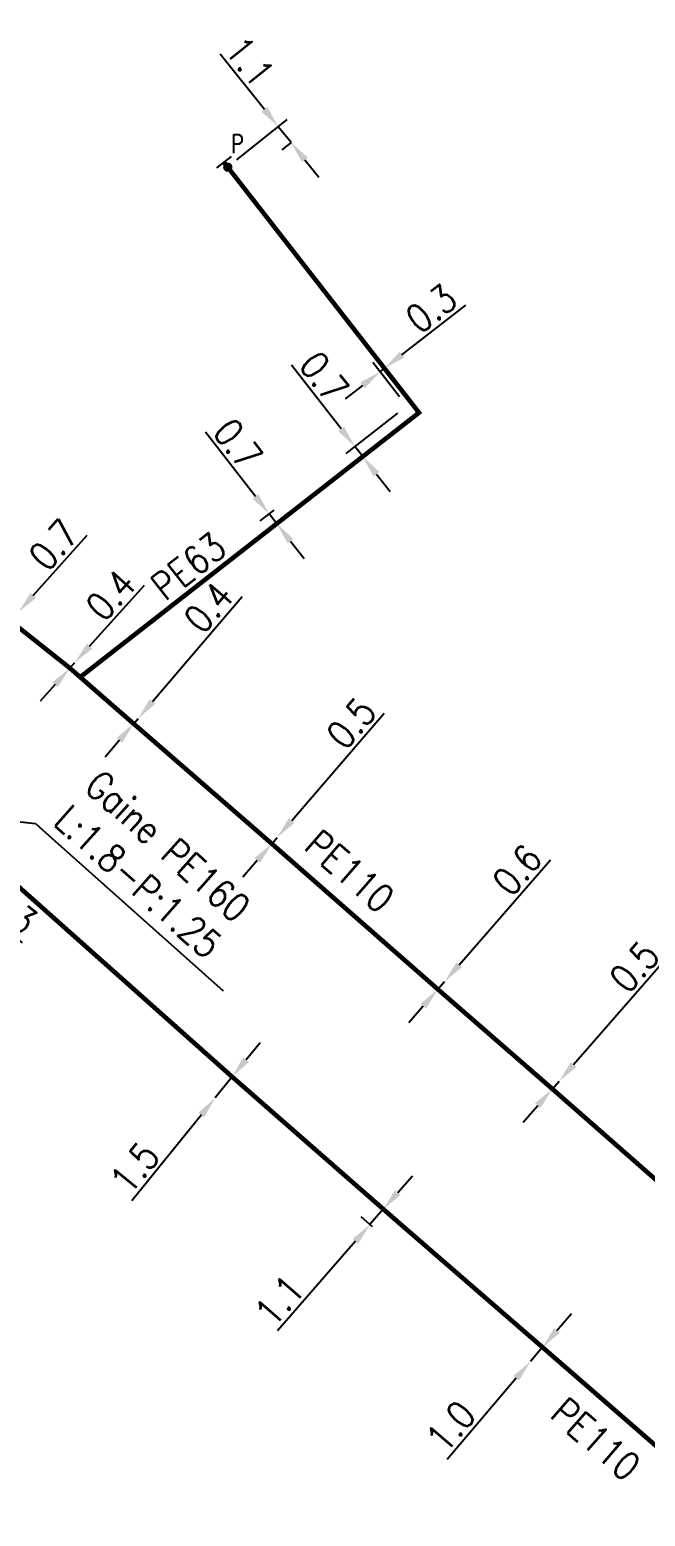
# Model space of a CAD drawing. Header units: millimetres. Extents: x 160996 to 162003, y 120996 to 122000.
# Drawn here: x 161484.2 to 161517.5, y 121076.2 to 121156.6 of the extents above; entities that cross this region are included whole.
import ezdxf
from ezdxf.enums import TextEntityAlignment as Align

# ---------------------------------------------------------------- set-up
doc = ezdxf.new("R2010")
doc.units = ezdxf.units.MM
doc.header["$PDMODE"] = 34
doc.linetypes.add('L_25_PE', pattern=[2000, 1000, 1000])
doc.layers.get('0').update_dxf_attribs({"linetype": 'CONTINUOUS'})
doc.layers.get('Defpoints').update_dxf_attribs({"linetype": 'CONTINUOUS'})
for name, color, linetype in [('L_150', 1, 'CONTINUOUS'), ('L_300', 7, 'CONTINUOUS'), ('L_340', 7, 'CONTINUOUS'), ('L_400', 7, 'CONTINUOUS')]:
    doc.layers.add(name, color=color, linetype=linetype)
doc.styles.add('G_ROMANS', font='ROMANS.SHX', dxfattribs={"width": 0.75})
doc.styles.get("Standard").update_dxf_attribs({"font": 'romans.shx', "width": 0.85})
doc.dimstyles.get("Standard").update_dxf_attribs({"dimtxt": 1.5, "dimasz": 1.2, "dimexe": 0.625, "dimexo": 0.625, "dimgap": 0.25, "dimtad": 1, "dimdec": 1, "dimzin": 0, "dimdsep": 46, "dimtxsty": 'Standard', "dimcen": -0.5, "dimadec": 0, "dimazin": 0, "dimtfac": 1, "dimtdec": 1, "dimtmove": 0, "dimatfit": 3, "dimfxl": 0, "dimtolj": 1, "dimtzin": 0, "dimarcsym": 0})

# ---------------------------------------------------------------- blocks, each defined once
blk = doc.blocks.new('L_340_07')
at = {"color": 0, "linetype": 'Continuous', "const_width": 0.25, "flags": 128}
blk.add_lwpolyline([(0, 0), (0.35, 0)], dxfattribs=at)
at = {"color": 0, "linetype": 'Continuous', "flags": 128}
blk.add_lwpolyline([(0.35, -0.5), (0.35, 0.5)], dxfattribs=at)
at = {"color": 0, "linetype": 'Continuous', "width": 0.75, "flags": 3}
for tag, p in [('DEF_LEG', (0.723, -3.465)), ('DEF_COUP', (0.723, -5.965)), ('DEF_TYPE', (0.723, -8.465))]:
    blk.add_attdef(tag, text='', height=1.2, dxfattribs=at).set_placement(p, align=Align.MIDDLE)
blk = doc.blocks.new('*D445')
at = {"layer": 'Defpoints', "color": 0, "linetype": 'Continuous', "transparency": 16777216}
for p in [(161501.349, 121132.852), (161497.913, 121131.025), (161497.589, 121129.916)]:
    blk.add_point(p, dxfattribs=at)
at = {"layer": 'L_150', "color": 0, "linetype": 'Continuous', "lineweight": -2, "transparency": 16777216}
for p, q in [((161496.435, 121131.393), (161493.729, 121134.859)), ((161500.857, 121132.467), (161497.096, 121129.531)), ((161497.421, 121130.64), (161496.681, 121130.063)), ((161497.589, 121129.916), (161497.174, 121130.447)), ((161498.327, 121128.97), (161499.066, 121128.024))]:
    blk.add_line(p, q, dxfattribs=at)
at = {"layer": 'L_150', "color": 0, "linetype": 'Continuous', "transparency": 16777216}
for points in [[(161496.593, 121131.516), (161496.278, 121131.27), (161497.174, 121130.447)], [(161498.485, 121129.093), (161498.17, 121128.847), (161497.589, 121129.916)]]:
    blk.add_solid(points, dxfattribs=at)
at = {"layer": 'L_150', "color": 0, "linetype": 'Continuous', "transparency": 16777216, "insert": (161495.493, 121134.224), "char_height": 1.5, "attachment_point": 5, "rotation": 307.98548}
blk.add_mtext('\\A1;0.7', dxfattribs=at)
blk = doc.blocks.new('*D446')
at = {"layer": 'Defpoints', "color": 0, "linetype": 'Continuous', "transparency": 16777216}
for p in [(161504.617, 121136.284), (161502.236, 121133.545), (161502.236, 121133.545)]:
    blk.add_point(p, dxfattribs=at)
at = {"layer": 'L_150', "color": 0, "linetype": 'Continuous', "lineweight": -2, "transparency": 16777216}
for p, q in [((161501.07, 121135.042), (161498.383, 121138.49)), ((161504.124, 121135.9), (161501.315, 121133.711)), ((161502.236, 121133.545), (161501.808, 121134.095)), ((161502.974, 121132.598), (161503.712, 121131.652))]:
    blk.add_line(p, q, dxfattribs=at)
at = {"layer": 'L_150', "color": 0, "linetype": 'Continuous', "transparency": 16777216}
for points in [[(161501.228, 121135.165), (161500.912, 121134.919), (161501.808, 121134.095)], [(161503.132, 121132.721), (161502.816, 121132.475), (161502.236, 121133.545)]]:
    blk.add_solid(points, dxfattribs=at)
at = {"layer": 'L_150', "color": 0, "linetype": 'Continuous', "transparency": 16777216, "insert": (161500.147, 121137.854), "char_height": 1.5, "attachment_point": 5, "rotation": 307.92423}
blk.add_mtext('\\A1;0.7', dxfattribs=at)
blk = doc.blocks.new('*D447')
at = {"layer": 'Defpoints', "color": 0, "linetype": 'Continuous', "transparency": 16777216}
for p in [(161503.41, 121138.322), (161504.617, 121136.284), (161504.854, 121136.468)]:
    blk.add_point(p, dxfattribs=at)
at = {"layer": 'L_150', "color": 0, "linetype": 'Continuous', "lineweight": -2, "transparency": 16777216}
for p, q in [((161504.357, 121139.059), (161507.806, 121141.745)), ((161504.233, 121136.777), (161502.79, 121138.63)), ((161504.47, 121136.961), (161503.026, 121138.815)), ((161503.174, 121138.137), (161503.41, 121138.322)), ((161502.227, 121137.4), (161501.28, 121136.663))]:
    blk.add_line(p, q, dxfattribs=at)
at = {"layer": 'L_150', "color": 0, "linetype": 'Continuous', "transparency": 16777216}
for points in [[(161504.234, 121139.217), (161504.48, 121138.901), (161503.41, 121138.322)], [(161502.104, 121137.558), (161502.35, 121137.242), (161503.174, 121138.137)]]:
    blk.add_solid(points, dxfattribs=at)
at = {"layer": 'L_150', "color": 0, "linetype": 'Continuous', "transparency": 16777216, "insert": (161505.941, 121141.559), "char_height": 1.5, "attachment_point": 5, "rotation": 37.90819}
blk.add_mtext('\\A1;0.3', dxfattribs=at)
blk = doc.blocks.new('*D448')
at = {"layer": 'Defpoints', "color": 0, "linetype": 'Continuous', "transparency": 16777216}
for p in [(161497.67, 121151.392), (161498.852, 121150.93), (161494.939, 121149.2)]:
    blk.add_point(p, dxfattribs=at)
at = {"layer": 'L_340', "color": 0, "linetype": 'Continuous', "lineweight": -2, "transparency": 16777216}
for p, q in [((161496.919, 121152.328), (161494.525, 121155.311)), ((161495.427, 121149.592), (161498.158, 121151.783)), ((161498.359, 121150.534), (161497.67, 121151.392)), ((161498.365, 121150.539), (161497.871, 121150.143)), ((161499.11, 121149.598), (161499.861, 121148.662))]:
    blk.add_line(p, q, dxfattribs=at)
at = {"layer": 'L_340', "color": 0, "linetype": 'Continuous', "transparency": 16777216}
for points in [[(161497.075, 121152.453), (161496.763, 121152.203), (161497.67, 121151.392)], [(161499.266, 121149.723), (161498.954, 121149.473), (161498.359, 121150.534)]]:
    blk.add_solid(points, dxfattribs=at)
at = {"layer": 'L_340', "color": 0, "linetype": 'Continuous', "transparency": 16777216, "insert": (161496.127, 121154.913), "char_height": 1.5, "attachment_point": 5, "rotation": 308.74686}
blk.add_mtext('\\A1;1.1', dxfattribs=at)
blk = doc.blocks.new('L_300_12')
at = {"color": 0, "linetype": 'Continuous', "const_width": 0.248, "flags": 128}
blk.add_lwpolyline([(-0.126, 0, 1), (0.126, 0, 1)], format="xyb", close=True, dxfattribs=at)
at = {"linetype": 'Continuous', "style": 'G_ROMANS', "width": 0.75}
blk.add_attdef('P', text='', height=1, dxfattribs=at).set_placement((0, 1.331), align=Align.MIDDLE_CENTER)
at = {"color": 0, "linetype": 'Continuous', "width": 0.75, "flags": 3}
for tag, p in [('DEF_LEG', (0, -5)), ('DEF_COUP', (0, -7.5)), ('DEF_TYPE', (0, -10))]:
    blk.add_attdef(tag, text='', height=1.2, dxfattribs=at).set_placement(p, align=Align.MIDDLE)
blk = doc.blocks.new('*D1278')
at = {"layer": 'Defpoints', "color": 0, "linetype": 'Continuous', "transparency": 16777216}
for p in [(161502.627, 121092.002), (161503.961, 121092.3), (161503.24, 121091.47)]:
    blk.add_point(p, dxfattribs=at)
at = {"layer": 'L_150', "color": 0, "linetype": 'Continuous', "lineweight": -2, "transparency": 16777216}
for p, q in [((161504.135, 121093.739), (161504.922, 121094.645)), ((161503.489, 121092.71), (161502.876, 121093.243)), ((161502.768, 121091.88), (161502.155, 121092.412)), ((161503.348, 121092.833), (161502.627, 121092.002)), ((161501.84, 121091.096), (161497.627, 121086.245))]:
    blk.add_line(p, q, dxfattribs=at)
at = {"layer": 'L_150', "color": 0, "linetype": 'Continuous', "transparency": 16777216}
for points in [[(161503.984, 121093.87), (161504.286, 121093.608), (161503.348, 121092.833)], [(161501.689, 121091.227), (161501.991, 121090.965), (161502.627, 121092.002)]]:
    blk.add_solid(points, dxfattribs=at)
at = {"layer": 'L_150', "color": 0, "linetype": 'Continuous', "transparency": 16777216, "insert": (161497.732, 121087.892), "char_height": 1.5, "attachment_point": 5, "rotation": 49.02691}
blk.add_mtext('\\A1;1.1', dxfattribs=at)
blk = doc.blocks.new('*D1279')
at = {"layer": 'Defpoints', "color": 0, "linetype": 'Continuous', "transparency": 16777216}
for p in [(161495.177, 121099.992), (161494.265, 121098.865), (161494.265, 121098.865)]:
    blk.add_point(p, dxfattribs=at)
at = {"layer": 'L_150', "color": 0, "linetype": 'Continuous', "lineweight": -2, "transparency": 16777216}
for p, q in [((161495.932, 121100.925), (161496.687, 121101.858)), ((161495.177, 121099.992), (161494.265, 121098.865)), ((161493.51, 121097.933), (161489.742, 121093.278))]:
    blk.add_line(p, q, dxfattribs=at)
at = {"layer": 'L_150', "color": 0, "linetype": 'Continuous', "transparency": 16777216}
for points in [[(161495.777, 121101.051), (161496.087, 121100.799), (161495.177, 121099.992)], [(161493.354, 121098.058), (161493.665, 121097.807), (161494.265, 121098.865)]]:
    blk.add_solid(points, dxfattribs=at)
at = {"layer": 'L_150', "color": 0, "linetype": 'Continuous', "transparency": 16777216, "insert": (161489.905, 121095.068), "char_height": 1.5, "attachment_point": 5, "rotation": 51.01082}
blk.add_mtext('\\A1;1.5', dxfattribs=at)
blk = doc.blocks.new('*D1281')
at = {"layer": 'Defpoints', "color": 0, "linetype": 'Continuous', "transparency": 16777216}
for p in [(161511.962, 121085.36), (161511.313, 121084.599), (161511.313, 121084.599)]:
    blk.add_point(p, dxfattribs=at)
at = {"layer": 'L_150', "color": 0, "linetype": 'Continuous', "lineweight": -2, "transparency": 16777216}
for p, q in [((161512.74, 121086.273), (161513.519, 121087.186)), ((161511.962, 121085.36), (161511.313, 121084.599)), ((161510.535, 121083.686), (161506.795, 121079.3))]:
    blk.add_line(p, q, dxfattribs=at)
at = {"layer": 'L_150', "color": 0, "linetype": 'Continuous', "transparency": 16777216}
for points in [[(161512.588, 121086.403), (161512.893, 121086.143), (161511.962, 121085.36)], [(161510.382, 121083.816), (161510.687, 121083.556), (161511.313, 121084.599)]]:
    blk.add_solid(points, dxfattribs=at)
at = {"layer": 'L_150', "color": 0, "linetype": 'Continuous', "transparency": 16777216, "insert": (161507.004, 121081.086), "char_height": 1.5, "attachment_point": 5, "rotation": 49.54843}
blk.add_mtext('\\A1;1.0', dxfattribs=at)
blk = doc.blocks.new('*D1321')
at = {"layer": 'Defpoints', "color": 0, "linetype": 'Continuous', "transparency": 16777216}
for p in [(161483.189, 121124.652), (161483.621, 121125.138), (161483.621, 121125.138)]:
    blk.add_point(p, dxfattribs=at)
at = {"layer": 'L_150', "color": 0, "linetype": 'Continuous', "lineweight": -2, "transparency": 16777216}
for p, q in [((161484.42, 121126.033), (161487.33, 121129.295)), ((161483.189, 121124.652), (161483.621, 121125.138)), ((161482.39, 121123.757), (161481.591, 121122.861))]:
    blk.add_line(p, q, dxfattribs=at)
at = {"layer": 'L_150', "color": 0, "linetype": 'Continuous', "transparency": 16777216}
for points in [[(161484.271, 121126.166), (161484.569, 121125.9), (161483.621, 121125.138)], [(161482.241, 121123.89), (161482.539, 121123.624), (161483.189, 121124.652)]]:
    blk.add_solid(points, dxfattribs=at)
at = {"layer": 'L_150', "color": 0, "linetype": 'Continuous', "transparency": 16777216, "insert": (161485.528, 121128.778), "char_height": 1.5, "attachment_point": 5, "rotation": 48.26729}
blk.add_mtext('\\A1;0.7', dxfattribs=at)
blk = doc.blocks.new('*D1322')
at = {"layer": 'Defpoints', "color": 0, "linetype": 'Continuous', "transparency": 16777216}
for p in [(161486.4, 121122.103), (161486.667, 121122.4), (161486.667, 121122.4)]:
    blk.add_point(p, dxfattribs=at)
at = {"layer": 'L_150', "color": 0, "linetype": 'Continuous', "lineweight": -2, "transparency": 16777216}
for p, q in [((161487.469, 121123.293), (161490.432, 121126.59)), ((161485.935, 121122.521), (161485.935, 121122.521)), ((161486.202, 121122.818), (161486.202, 121122.818)), ((161486.4, 121122.103), (161486.667, 121122.4)), ((161485.598, 121121.21), (161484.796, 121120.318))]:
    blk.add_line(p, q, dxfattribs=at)
at = {"layer": 'L_150', "color": 0, "linetype": 'Continuous', "transparency": 16777216}
for points in [[(161487.32, 121123.427), (161487.618, 121123.159), (161486.667, 121122.4)], [(161485.449, 121121.344), (161485.747, 121121.077), (161486.4, 121122.103)]]:
    blk.add_solid(points, dxfattribs=at)
at = {"layer": 'L_150', "color": 0, "linetype": 'Continuous', "transparency": 16777216, "insert": (161488.608, 121126.056), "char_height": 1.5, "attachment_point": 5, "rotation": 48.05732}
blk.add_mtext('\\A1;0.4', dxfattribs=at)
blk = doc.blocks.new('*D1323')
at = {"layer": 'Defpoints', "color": 0, "linetype": 'Continuous', "transparency": 16777216}
for p in [(161488.214, 121120.516), (161490.088, 121119.379), (161490.088, 121119.379)]:
    blk.add_point(p, dxfattribs=at)
at = {"layer": 'L_150', "color": 0, "linetype": 'Continuous', "lineweight": -2, "transparency": 16777216}
for p, q in [((161490.866, 121120.292), (161495.713, 121125.98)), ((161488.689, 121120.111), (161490.337, 121118.707)), ((161489.861, 121119.113), (161490.088, 121119.379)), ((161489.083, 121118.199), (161488.304, 121117.286))]:
    blk.add_line(p, q, dxfattribs=at)
at = {"layer": 'L_150', "color": 0, "linetype": 'Continuous', "transparency": 16777216}
for points in [[(161490.714, 121120.422), (161491.019, 121120.163), (161490.088, 121119.379)], [(161488.931, 121118.329), (161489.235, 121118.069), (161489.861, 121119.113)]]:
    blk.add_solid(points, dxfattribs=at)
at = {"layer": 'L_150', "color": 0, "linetype": 'Continuous', "transparency": 16777216, "insert": (161493.904, 121125.399), "char_height": 1.5, "attachment_point": 5, "rotation": 49.56546}
blk.add_mtext('\\A1;0.4', dxfattribs=at)
blk = doc.blocks.new('*D1324')
at = {"layer": 'Defpoints', "color": 0, "linetype": 'Continuous', "transparency": 16777216}
for p in [(161497.317, 121112.605), (161497.611, 121112.946), (161497.611, 121112.946)]:
    blk.add_point(p, dxfattribs=at)
at = {"layer": 'L_150', "color": 0, "linetype": 'Continuous', "lineweight": -2, "transparency": 16777216}
for p, q in [((161498.394, 121113.855), (161503.404, 121119.67)), ((161497.317, 121112.605), (161497.611, 121112.946)), ((161496.534, 121111.696), (161495.751, 121110.787))]:
    blk.add_line(p, q, dxfattribs=at)
at = {"layer": 'L_150', "color": 0, "linetype": 'Continuous', "transparency": 16777216}
for points in [[(161498.243, 121113.985), (161498.546, 121113.724), (161497.611, 121112.946)], [(161496.382, 121111.826), (161496.685, 121111.565), (161497.317, 121112.605)]]:
    blk.add_solid(points, dxfattribs=at)
at = {"layer": 'L_150', "color": 0, "linetype": 'Continuous', "transparency": 16777216, "insert": (161501.612, 121119.122), "char_height": 1.5, "attachment_point": 5, "rotation": 49.25328}
blk.add_mtext('\\A1;0.5', dxfattribs=at)
blk = doc.blocks.new('*D1325')
at = {"layer": 'Defpoints', "color": 0, "linetype": 'Continuous', "transparency": 16777216}
for p in [(161506.299, 121104.728), (161506.662, 121105.145), (161506.662, 121105.145)]:
    blk.add_point(p, dxfattribs=at)
at = {"layer": 'L_150', "color": 0, "linetype": 'Continuous', "lineweight": -2, "transparency": 16777216}
for p, q in [((161507.45, 121106.05), (161512.387, 121111.726)), ((161506.299, 121104.728), (161506.662, 121105.145)), ((161505.512, 121103.823), (161504.724, 121102.918))]:
    blk.add_line(p, q, dxfattribs=at)
at = {"layer": 'L_150', "color": 0, "linetype": 'Continuous', "transparency": 16777216}
for points in [[(161507.299, 121106.182), (161507.6, 121105.919), (161506.662, 121105.145)], [(161505.361, 121103.954), (161505.663, 121103.692), (161506.299, 121104.728)]]:
    blk.add_solid(points, dxfattribs=at)
at = {"layer": 'L_150', "color": 0, "linetype": 'Continuous', "transparency": 16777216, "insert": (161510.592, 121111.186), "char_height": 1.5, "attachment_point": 5, "rotation": 48.97623}
blk.add_mtext('\\A1;0.6', dxfattribs=at)
blk = doc.blocks.new('*D1326')
at = {"layer": 'Defpoints', "color": 0, "linetype": 'Continuous', "transparency": 16777216}
for p in [(161512.853, 121099.751), (161512.853, 121099.751), (161512.492, 121099.337)]:
    blk.add_point(p, dxfattribs=at)
at = {"layer": 'L_150', "color": 0, "linetype": 'Continuous', "lineweight": -2, "transparency": 16777216}
for p, q in [((161513.642, 121100.656), (161518.72, 121106.479)), ((161512.492, 121099.337), (161512.853, 121099.751)), ((161511.703, 121098.432), (161510.915, 121097.528))]:
    blk.add_line(p, q, dxfattribs=at)
at = {"layer": 'L_150', "color": 0, "linetype": 'Continuous', "transparency": 16777216}
for points in [[(161513.491, 121100.787), (161513.793, 121100.524), (161512.853, 121099.751)], [(161511.553, 121098.564), (161511.854, 121098.301), (161512.492, 121099.337)]]:
    blk.add_solid(points, dxfattribs=at)
at = {"layer": 'L_150', "color": 0, "linetype": 'Continuous', "transparency": 16777216, "insert": (161516.924, 121105.941), "char_height": 1.5, "attachment_point": 5, "rotation": 48.9124}
blk.add_mtext('\\A1;0.5', dxfattribs=at)
blk = doc.blocks.new('*D1538')
at = {"layer": 'Defpoints', "color": 0, "linetype": 'Continuous', "transparency": 16777216}
for p in [(161480.791, 121112.798), (161479.514, 121110.761), (161479.514, 121110.761)]:
    blk.add_point(p, dxfattribs=at)
at = {"layer": 'L_400', "color": 0, "linetype": 'Continuous', "lineweight": -2, "transparency": 16777216}
for p, q in [((161478.352, 121111.71), (161477.423, 121112.469)), ((161480.396, 121112.314), (161478.886, 121110.467)), ((161479.281, 121110.951), (161479.514, 121110.761)), ((161479.909, 121111.245), (161479.909, 121111.245)), ((161480.443, 121110.002), (161483.828, 121107.236))]:
    blk.add_line(p, q, dxfattribs=at)
at = {"layer": 'L_400', "color": 0, "linetype": 'Continuous', "transparency": 16777216}
for points in [[(161478.479, 121111.865), (161478.226, 121111.555), (161479.281, 121110.951)], [(161480.57, 121110.157), (161480.316, 121109.847), (161479.514, 121110.761)]]:
    blk.add_solid(points, dxfattribs=at)
at = {"layer": 'L_400', "color": 0, "linetype": 'Continuous', "transparency": 16777216, "insert": (161483.233, 121109.013), "char_height": 1.5, "attachment_point": 5, "rotation": 320.74593}
blk.add_mtext('\\A1;0.3', dxfattribs=at)

msp = doc.modelspace()

# ---------------------------------------------------------------- linework, layer by layer
at = {"layer": 'L_150', "linetype": 'L_25_PE', "const_width": 0.25, "flags": 128}
for points in [[(161618.49, 121097.494), (161618.043, 121097.058), (161617.893, 121096.492), (161615.599, 121094.114), (161606.025, 121084.646), (161603.144, 121081.816), (161594.334, 121073.318), (161585.455, 121064.774), (161578.981, 121058.318), (161575.749, 121054.886), (161573.451, 121052.452), (161570.888, 121050.271), (161570.251, 121050.328), (161568.04, 121052.222), (161568.04, 121052.222), (161552.028, 121064.94), (161546.928, 121069.005), (161536.225, 121078.515), (161529.241, 121084.607), (161522.087, 121090.915), (161512.492, 121099.337), (161506.299, 121104.728), (161497.317, 121112.605), (161488.214, 121120.516), (161486.958, 121121.615), (161486.4, 121122.103), (161483.189, 121124.652), (161477.215, 121130.149), (161472.424, 121135.998), (161467.165, 121143), (161462.415, 121148.386), (161459.255, 121152.357)], [(161486.958, 121121.615), (161502.236, 121133.545), (161502.236, 121133.545), (161505.28, 121135.921), (161504.854, 121136.468), (161494.939, 121149.2)], [(161448.559, 121141.006), (161457.478, 121132.664), (161464.908, 121126.312), (161468.506, 121123.179), (161473.174, 121119.676), (161477.237, 121115.824), (161481.02, 121112.604), (161495.177, 121099.992), (161503.961, 121092.3), (161511.962, 121085.36), (161524.369, 121074.573), (161535.998, 121064.359), (161542.694, 121058.396), (161548.271, 121052.809), (161548.425, 121052.196), (161547.934, 121050.451), (161547.015, 121050.058), (161546.095, 121049.664), (161534.777, 121044.832), (161529.795, 121042.852), (161525.629, 121040.914), (161521.109, 121039.04), (161510.997, 121034.323), (161510.997, 121034.323), (161507.327, 121032.593), (161507.008, 121032.45), (161504.954, 121033.14), (161503.884, 121033.485), (161503.884, 121033.485), (161498.806, 121042.604), (161493.589, 121051.537), (161488.307, 121060.471), (161483.599, 121067.737), (161476.451, 121080.351), (161474.449, 121083.989), (161464.881, 121100.648), (161458.039, 121111.767), (161453.62, 121119.058), (161448.872, 121126.713), (161448.872, 121126.713)]]:
    msp.add_lwpolyline(points, dxfattribs=at)

# ---------------------------------------------------------------- block references
at = {"layer": 'L_300', "ltscale": 0.5}
ref = msp.add_blockref('L_300_12', (161494.939, 121149.2), dxfattribs=dict(at, rotation=307.9081936234125))
ref.add_attrib('P', 'P', dxfattribs={"layer": '0', "linetype": 'Continuous', "height": 1, "style": 'G_ROMANS', "width": 0.75}).set_placement((161495.457, 121150.468), align=Align.MIDDLE_CENTER)
at = {"layer": 'L_340', "rotation": 127.9081936237706}
msp.add_blockref('L_340_07', (161494.939, 121149.2), dxfattribs=at)

# ---------------------------------------------------------------- texts
at = {"layer": 'L_150', "linetype": 'Continuous', "width": 0.85}
msp.add_text('PE63', height=1.5, rotation=37.98548, dxfattribs=at).set_placement((161492.812, 121127.613), align=Align.MIDDLE)
for p in [(161498.973, 121112.338), (161512.288, 121081.617)]:
    msp.add_text('PE110', height=1.5, rotation=318.99427, dxfattribs=at).set_placement(p)
at = {"layer": 'L_400', "linetype": 'Continuous', "insert": (161485.433, 121113.7), "char_height": 1.5, "attachment_point": 7, "rotation": 318.27012}
msp.add_mtext('\\A1;Gaine PE160 \\PL:1.8-P:1.25', dxfattribs=at)

# ---------------------------------------------------------------- dimensions: what is measured, and where the dimension line sits
at = {"layer": 'L_150', "linetype": 'Continuous'}
for base, p1, p2, angle, picture, middle in [((161503.41, 121138.322), (161504.617, 121136.284), (161504.854, 121136.468), 37.90819, '*D447', (161506.555, 121140.77)), ((161502.236, 121133.545), (161504.617, 121136.284), (161502.236, 121133.545), 307.92423, '*D446', (161499.358, 121137.239)), ((161497.589, 121129.916), (161497.913, 121131.025), (161501.349, 121132.852), 307.98548, '*D445', (161494.705, 121133.609)), ((161483.621, 121125.138), (161483.189, 121124.652), (161483.621, 121125.138), 228.26729, '*D1321', (161486.274, 121128.112)), ((161486.667, 121122.4), (161486.4, 121122.103), (161486.667, 121122.4), 228.05732, '*D1322', (161489.351, 121125.388)), ((161490.088, 121119.379), (161488.214, 121120.516), (161490.088, 121119.379), 229.56546, '*D1323', (161494.665, 121124.75)), ((161497.611, 121112.946), (161497.317, 121112.605), (161497.611, 121112.946), 229.25328, '*D1324', (161502.369, 121118.469)), ((161506.662, 121105.145), (161506.299, 121104.728), (161506.662, 121105.145), 228.97623, '*D1325', (161511.346, 121110.529)), ((161512.853, 121099.751), (161512.492, 121099.337), (161512.853, 121099.751), 228.9124, '*D1326', (161517.678, 121105.284)), ((161494.2647, 121098.8653), (161495.177002, 121099.992334), (161494.2647, 121098.8653), 51.010818, '*D1279', (161490.68197, 121094.439288)), ((161502.627, 121092.002), (161503.961, 121092.3), (161503.24, 121091.47), 49.02691, '*D1278', (161498.487, 121087.236)), ((161511.313, 121084.599), (161511.962, 121085.36), (161511.313, 121084.599), 49.54843, '*D1281', (161507.765, 121080.437))]:
    dim = msp.add_linear_dim(base=base, p1=p1, p2=p2, angle=angle, dimstyle='Standard', dxfattribs=at)
    dim.commit()
    dim.dimension.update_dxf_attribs({"geometry": picture, "text_midpoint": middle, "dimtype": 160})
at = {"layer": 'L_340', "linetype": 'Continuous'}
dim = msp.add_linear_dim(base=(161497.67, 121151.392), p1=(161498.852, 121150.93), p2=(161494.939, 121149.2), angle=128.74686, dimstyle='Standard', dxfattribs=at)
dim.commit()
dim.dimension.update_dxf_attribs({"geometry": '*D448', "text_midpoint": (161495.347, 121154.287), "dimtype": 160})
at = {"layer": 'L_400', "linetype": 'Continuous'}
dim = msp.add_linear_dim(base=(161479.514, 121110.761), p1=(161480.791, 121112.798), p2=(161479.514, 121110.761), angle=140.74593, dimstyle='Standard', override={"dimatfit": 0}, dxfattribs=at)
dim.commit()
dim.dimension.update_dxf_attribs({"geometry": '*D1538', "text_midpoint": (161482.6, 121108.239), "dimtype": 160})

# ---------------------------------------------------------------- leaders
at = {"layer": 'L_400', "linetype": 'Continuous', "annotation_type": 0, "has_hookline": 1, "hookline_direction": 0, "text_width": 12.143, "horizontal_direction": (0.746291, -0.66562, 0)}
msp.add_leader([(161480.007, 121114.194), (161484.538, 121113.697), (161485.433, 121112.898)], dimstyle='Standard', override={"dimgap": 0.25, "dimtad": 1}, dxfattribs=at)

doc.saveas('drawing.dxf')
